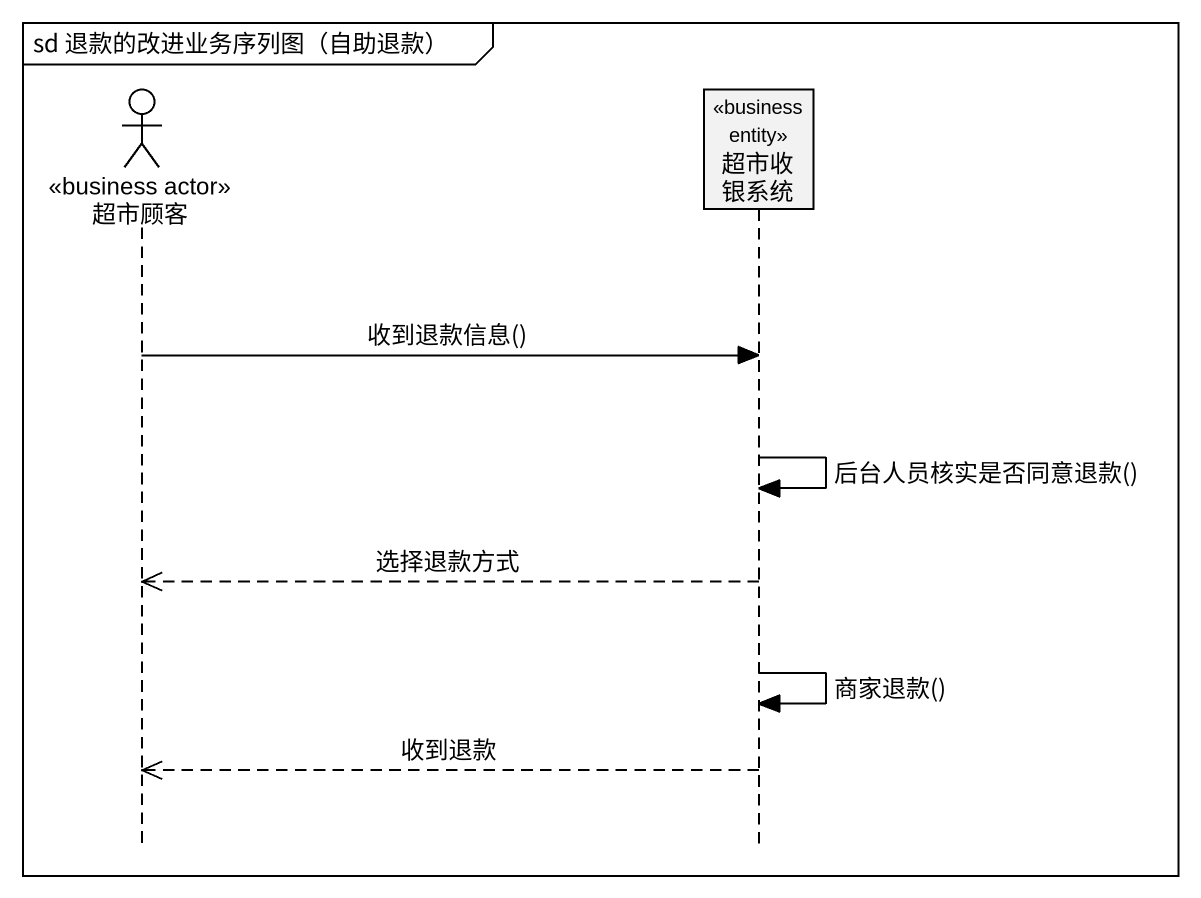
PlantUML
@startuml
mainframe sd 退款的改进业务序列图（自助退款）
hide footbox
actor 超市顾客 <<business actor>>
participant 超市收银系统 <<business entity>>

超市顾客 -> 超市收银系统 : 收到退款信息()
超市收银系统 -> 超市收银系统 : 后台人员核实是否同意退款()
超市收银系统 -->> 超市顾客 : 选择退款方式
超市收银系统 -> 超市收银系统 : 商家退款()
超市收银系统 -->> 超市顾客 : 收到退款
@enduml
